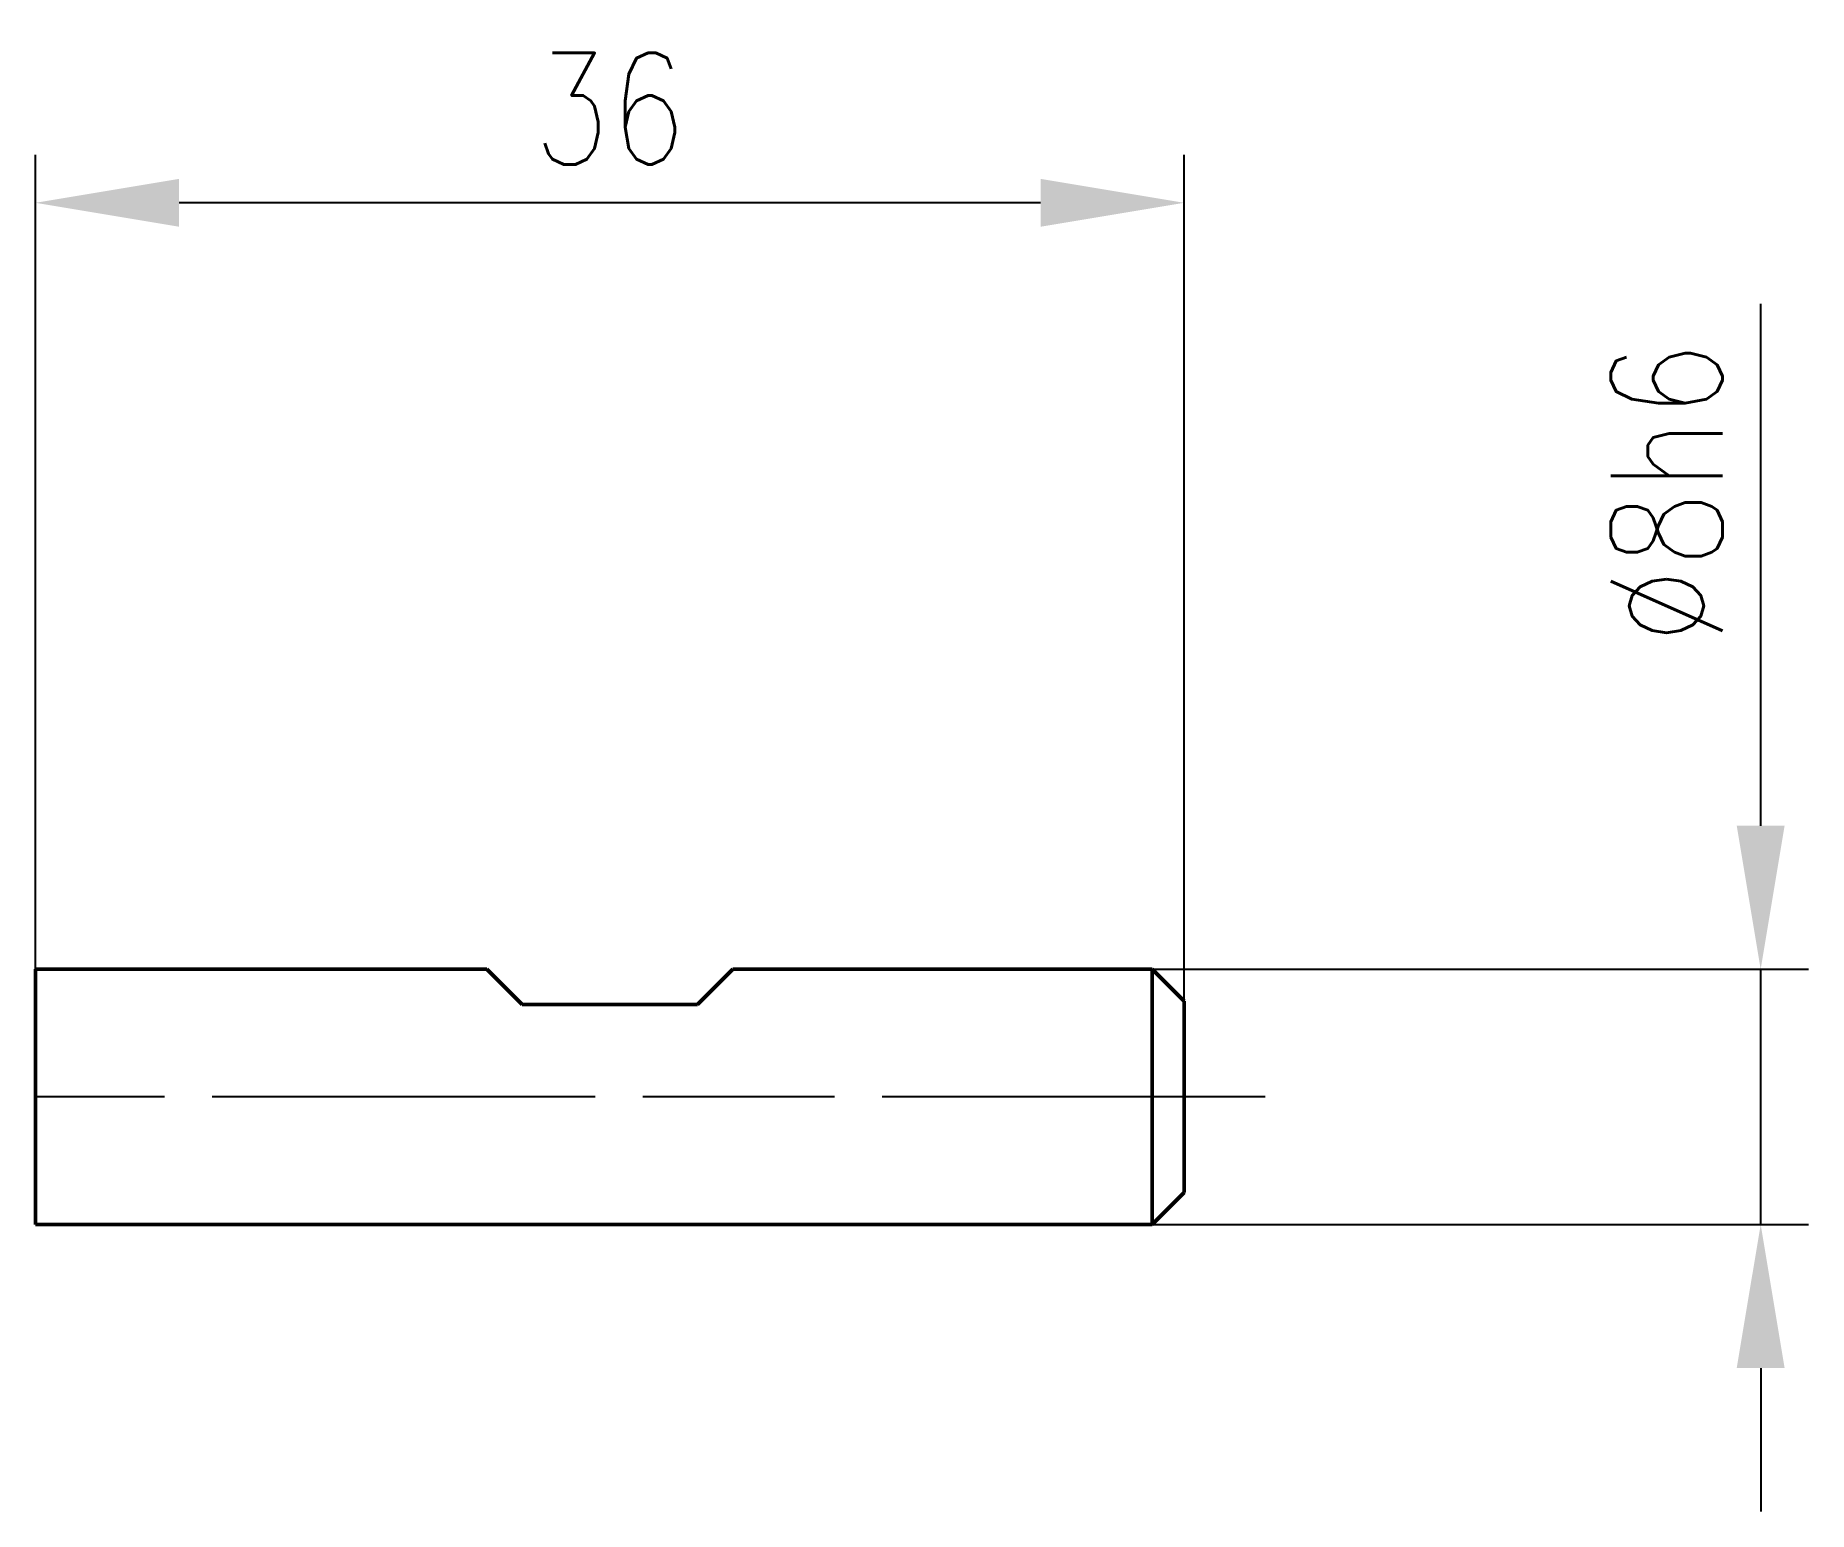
# Model space of a CAD drawing. Header units: millimetres. Extents: x 0 to 55.6, y -13 to 33.3.
import ezdxf

# ---------------------------------------------------------------- set-up
doc = ezdxf.new("R2010")
doc.units = ezdxf.units.MM
doc.header["$LTSCALE"] = 2
doc.linetypes.add('LONGDASH_DASH', pattern=[10.5, 6, -0.75, 3, -0.75])
for name, color, linetype, lineweight in [('1', 4, 'Continuous', 50), ('SK1', 4, 'Continuous', 50), ('SK2', 7, 'Continuous', 25), ('SK4', 2, 'LONGDASH_DASH', 25)]:
    doc.layers.add(name, color=color, linetype=linetype, lineweight=lineweight)
doc.styles.add('SIMPLEX', font='simplex.shx', dxfattribs={"width": 0.8})
doc.dimstyles.new('WALTER_1', dxfattribs={"dimtxt": 3.5, "dimasz": 4.5, "dimexe": 1.5, "dimexo": 0, "dimgap": 1.2, "dimtad": 1, "dimdec": 3, "dimdsep": 46, "dimtxsty": 'SIMPLEX', "dimcen": 2.5, "dimazin": 2, "dimtfac": 1, "dimtdec": 3, "dimtmove": 0, "dimatfit": 0, "dimfxl": 1.25, "dimtolj": 1, "dimarcsym": 0})

# ---------------------------------------------------------------- blocks, each defined once
blk = doc.blocks.new('*D0')
at = {"layer": 'Defpoints', "color": 0, "transparency": 16777216}
for p in [(35, 4), (54.067, 4), (35, -4)]:
    blk.add_point(p, dxfattribs=at)
at = {"layer": 'SK2', "color": 0, "lineweight": -2, "transparency": 16777216}
for p, q in [((54.067, 8.5), (54.067, 24.867)), ((35, 4), (55.567, 4)), ((54.067, -4), (54.067, 4)), ((35, -4), (55.567, -4)), ((54.067, -8.5), (54.067, -13))]:
    blk.add_line(p, q, dxfattribs=at)
at = {"layer": 'SK2', "color": 0, "transparency": 16777216}
for points in [[(53.317, 8.5), (54.817, 8.5), (54.067, 4)], [(53.317, -8.5), (54.817, -8.5), (54.067, -4)]]:
    blk.add_solid(points, dxfattribs=at)
at = {"layer": 'SK2', "color": 0, "transparency": 16777216, "insert": (51.117, 18.933), "char_height": 3.5, "attachment_point": 5, "rotation": 90, "style": 'SIMPLEX'}
blk.add_mtext('\\A1;%%C8h6', dxfattribs=at)
blk = doc.blocks.new('*D1')
at = {"layer": 'Defpoints', "color": 0, "transparency": 16777216}
for p in [(0, 28.031), (0, 4), (36, 3)]:
    blk.add_point(p, dxfattribs=at)
at = {"layer": 'SK2', "color": 0, "lineweight": -2, "transparency": 16777216}
for p, q in [((0, 4), (0, 29.531)), ((36, 3), (36, 29.531)), ((31.5, 28.031), (4.5, 28.031))]:
    blk.add_line(p, q, dxfattribs=at)
at = {"layer": 'SK2', "color": 0, "transparency": 16777216}
for points in [[(4.5, 28.781), (4.5, 27.281), (0, 28.031)], [(31.5, 28.781), (31.5, 27.281), (36, 28.031)]]:
    blk.add_solid(points, dxfattribs=at)
at = {"layer": 'SK2', "color": 0, "transparency": 16777216, "insert": (18, 30.981), "char_height": 3.5, "attachment_point": 5, "style": 'SIMPLEX'}
blk.add_mtext('\\A1;36', dxfattribs=at)

msp = doc.modelspace()

# ---------------------------------------------------------------- linework, layer by layer
at = {"layer": '1'}
msp.add_line((0, 4), (0, -4), dxfattribs=at)
at = {"layer": 'SK1'}
for p, q in [((0, 4), (14.15, 4)), ((15.25, 2.9), (14.15, 4)), ((20.75, 2.9), (21.85, 4)), ((21.85, 4), (35, 4)), ((35, 4), (35, -4)), ((36, 3), (35, 4)), ((15.25, 2.9), (20.75, 2.9)), ((36, 3), (36, -3)), ((35, -4), (36, -3)), ((35, -4), (0, -4))]:
    msp.add_line(p, q, dxfattribs=at)
at = {"layer": 'SK4'}
msp.add_line((38.5395, 0), (0, 0), dxfattribs=at)

# ---------------------------------------------------------------- dimensions: what is measured, and where the dimension line sits
at = {"layer": 'SK2'}
dim = msp.add_linear_dim(base=(0, 28.0306), p1=(36, 3), p2=(0, 4), angle=180, dimstyle='WALTER_1', dxfattribs=at)
dim.commit()
dim.dimension.update_dxf_attribs({"geometry": '*D1', "text_midpoint": (18, 28.0306), "dimtype": 128})
dim = msp.add_linear_dim(base=(54.0671, 4), p1=(35, -4), p2=(35, 4), angle=90, text='%%C<>h6', dimstyle='WALTER_1', dxfattribs=at)
dim.commit()
dim.dimension.update_dxf_attribs({"geometry": '*D0', "text_midpoint": (51.1171, 18.9333)})

doc.saveas('drawing.dxf')
